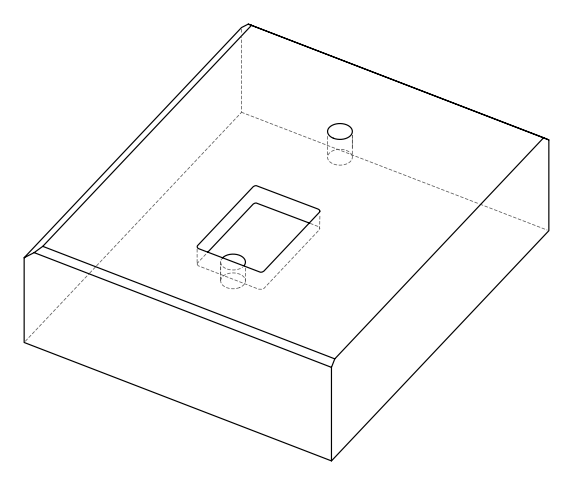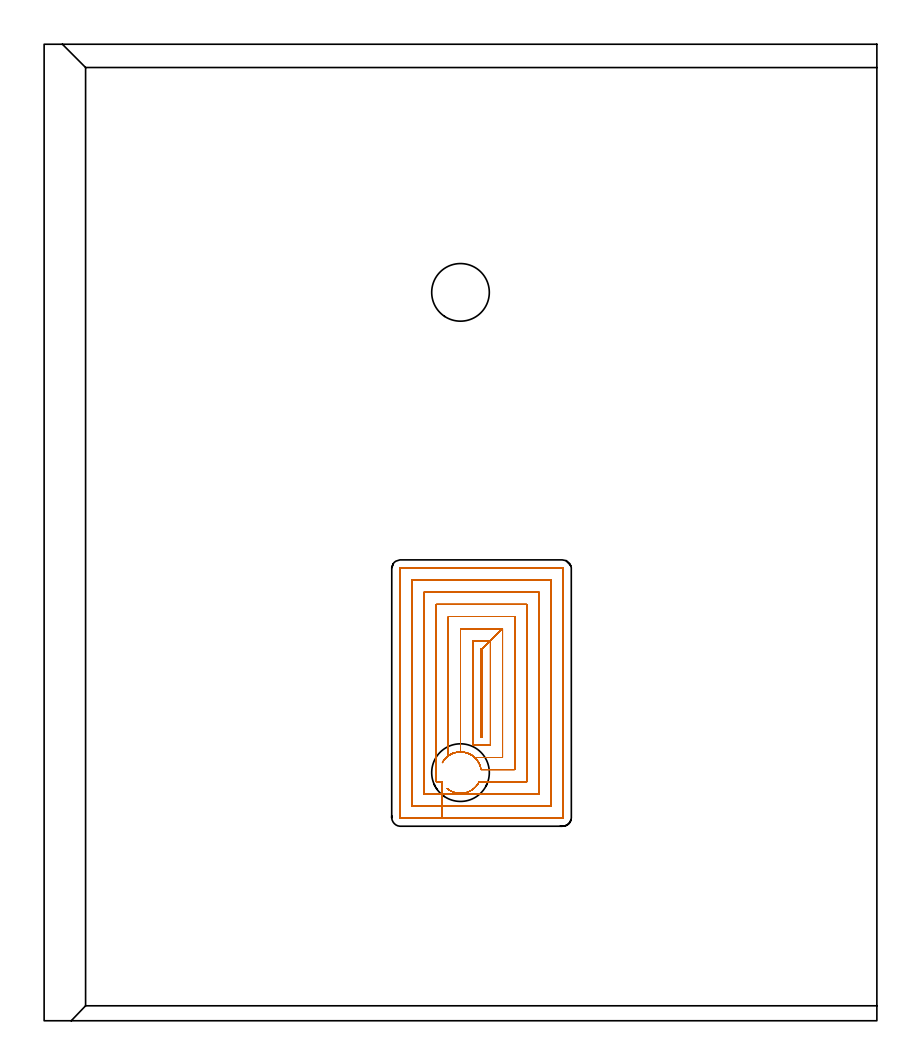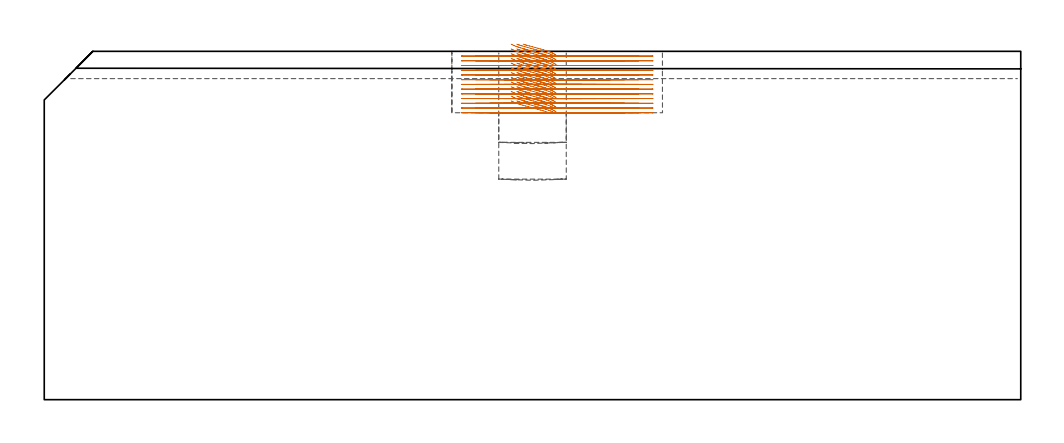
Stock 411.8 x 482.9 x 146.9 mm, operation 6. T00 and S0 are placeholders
(PLAN: 6 operations, 2 tool changes, 110.4 min)
(1 INDEXABLE_INSERT_DRILL_BLIND_HOLE_FROM_SOLID | STEP1POCKET | NXT0302_028 | 0.13 min | 34453 mm3)
(2 INDEXABLE_INSERT_DRILL_BLIND_HOLE_FROM_SOLID_1 | STEP1POCKET_1 | NXT0302_028 | 0.17 min | 24576 mm3)
(3 AREA_MILL | FG_CHAMFER_SURFACE | UGT0205_001 | 16.05 min | 27035 mm3)
(4 AREA_MILL_1 | FG_CHAMFER_SURFACE_1 | UGT0205_001 | 30.85 min | 100559 mm3)
(5 AREA_MILL_2 | FG_CHAMFER_SURFACE_2 | UGT0205_001 | 9.69 min | 10779 mm3)
(6 MILL_RECTANGULAR_POCKET | POCKET_RECTANGULAR_STRAIGHT | NXT0201_009 | Follow Part, ap 2, ae 75% | 53.51 min | 286007 mm3)
(TOOL NXT0302_028 | Index. Insert Drill 28.5mm [880-D2850L32-03] | D28.5 PA176 FL86 Z2)
(TOOL UGT0205_001 | Chamfer Mill 20 x 3 x 45 deg. | D20 FL50 Z2)
(TOOL NXT0201_009 | ENDMILL 8mm [2P460-0800-NA 1630] | D8 FL26 Z6)
(OP 6 MILL_RECTANGULAR_POCKET)
G17 G21 G94 G90
T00 M6
G54
G17 G0 G90 X196.929 Y127.628 S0 M3
G43 Z156.9 H1
Z149.9
G94 G1 X197.26 Y128.222 Z149.718 F250.
X197.965 Y129.198 Z149.395
X198.266 Y129.537 Z149.273
X198.976 Y130.254 Z149.003
X199.686 Y130.85 Z148.755
X200.047 Y131.125 Z148.633
X200.177 Y131.214 Z148.591
X200.565 Y131.449 Z148.47
X200.952 Y131.685 Z148.348
X201.747 Y132.077 Z148.111
X202.572 Y132.4 Z147.873
X203.02 Y132.531 Z147.748
X203.455 Y132.658 Z147.627
X204.638 Y132.876 Z147.304
X205.839 Y132.953 Z146.982
X207.041 Y132.889 Z146.659
X208.227 Y132.686 Z146.337
X209.381 Y132.345 Z146.014
X210.487 Y131.871 Z145.692
X211.531 Y131.272 Z145.37
X212.497 Y130.554 Z145.047
X212.831 Y130.248 Z144.926
X212.879 Y130.2 Z144.908
X226.7 F500.
Y193.9
X220.7 Y187.9
X216.7 Y183.9
X215.9
Y140.2
X216.7
Y183.9
X220.7 Y187.9
X211.9
Y136.2
X220.7
Y187.9
X226.7 Y193.9
X205.9
Y132.943
G0 X201.965 Y132.163 Z149.9
G1 X202.572 Y132.4 Z149.725 F250.
X203.02 Y132.531 Z149.6
X203.455 Y132.658 Z149.479
X204.638 Y132.876 Z149.156
X205.839 Y132.953 Z148.834
X207.041 Y132.889 Z148.512
X208.227 Y132.686 Z148.189
X209.381 Y132.345 Z147.867
X210.487 Y131.871 Z147.544
X211.531 Y131.272 Z147.222
X212.497 Y130.554 Z146.899
X212.831 Y130.248 Z146.778
X213.398 Y129.674 Z146.562
X213.533 Y129.538 Z146.51
X214.112 Y128.832 Z146.266
X214.145 Y128.788 Z146.251
X214.413 Y128.423 Z146.13
X214.942 Y127.543 Z145.854
X215.38 Y126.614 Z145.579
X215.722 Y125.646 Z145.304
X215.967 Y124.648 Z145.029
X216.033 Y124.2 Z144.908
X232.7 F500.
Y199.9
X199.9
Y131.009
G0 X199.283 Y114.875 Z149.9
G1 X199.699 Y114.528 Z149.755 F250.
X200.072 Y114.269 Z149.633
X200.295 Y114.119 Z149.561
X201.081 Y113.654 Z149.316
X201.482 Y113.441 Z149.195
X202.664 Y112.968 Z148.854
X203.895 Y112.643 Z148.513
X205.156 Y112.473 Z148.171
X206.429 Y112.459 Z147.83
X207.694 Y112.603 Z147.489
X208.932 Y112.901 Z147.148
X209.887 Y113.249 Z146.876
X210.918 Y113.755 Z146.568
X211.886 Y114.374 Z146.26
X212.779 Y115.096 Z145.952
X213.586 Y115.914 Z145.645
X214.296 Y116.817 Z145.337
X214.901 Y117.793 Z145.029
X215.1 Y118.2 Z144.908
X238.7 F500.
Y205.9
X193.9
Y118.2
X196.692
Y112.2
X244.7
Y211.9
X187.9
Y112.2
X196.692
Y106.2
X250.7
Y217.9
X181.9
Y106.2
X196.692
Y100.2
X256.4
G3 X256.7 Y100.5 R0.3
G1 Y223.6
G3 X256.4 Y223.9 R0.3
G1 X176.2
G3 X175.9 Y223.6 R0.3
G1 Y100.5
G3 X176.2 Y100.2 R0.3
G1 X196.692
X197.692
G0 X196.929 Y127.627 Z147.908
G1 X197.251 Y128.209 Z147.73 F250.
X197.965 Y129.198 Z147.403
X198.266 Y129.537 Z147.281
X198.976 Y130.254 Z147.011
X199.686 Y130.85 Z146.762
X199.999 Y131.088 Z146.657
X200.33 Y131.302 Z146.552
X200.71 Y131.548 Z146.43
X201.62 Y132.02 Z146.155
X202.572 Y132.4 Z145.881
X203.021 Y132.532 Z145.756
X203.456 Y132.659 Z145.634
X204.639 Y132.876 Z145.312
X205.84 Y132.953 Z144.989
X207.042 Y132.889 Z144.667
X208.227 Y132.685 Z144.344
X209.381 Y132.345 Z144.022
X210.488 Y131.871 Z143.7
X211.531 Y131.271 Z143.377
X212.497 Y130.554 Z143.055
X212.831 Y130.248 Z142.933
X212.879 Y130.2 Z142.915
X226.7 F500.
Y193.9
X220.7 Y187.9
X216.7 Y183.9
X215.9
Y140.2
X216.7
Y183.9
X220.7 Y187.9
X211.9
Y136.2
X220.7
Y187.9
X226.7 Y193.9
X205.9
Y132.943
G0 X201.967 Y132.159 Z147.908
G1 X202.572 Y132.4 Z147.733 F250.
X203.021 Y132.532 Z147.608
X203.456 Y132.659 Z147.486
X204.639 Y132.876 Z147.164
X205.84 Y132.953 Z146.842
X207.042 Y132.889 Z146.519
X208.227 Y132.685 Z146.197
X209.381 Y132.345 Z145.874
X210.488 Y131.871 Z145.552
X211.531 Y131.271 Z145.229
X212.497 Y130.554 Z144.907
X212.831 Y130.248 Z144.786
X213.533 Y129.538 Z144.518
X214.112 Y128.832 Z144.274
X214.382 Y128.469 Z144.152
X214.922 Y127.579 Z143.873
X215.369 Y126.639 Z143.594
X215.719 Y125.659 Z143.316
X215.967 Y124.648 Z143.037
X216.033 Y124.2 Z142.915
X232.7 F500.
Y199.9
X199.9
Y131.009
G0 X199.284 Y114.876 Z147.908
G1 X199.699 Y114.528 Z147.762 F250.
X200.072 Y114.269 Z147.641
X200.295 Y114.119 Z147.569
X201.081 Y113.654 Z147.324
X201.482 Y113.441 Z147.202
X202.664 Y112.968 Z146.861
X203.895 Y112.643 Z146.52
X205.156 Y112.473 Z146.179
X206.429 Y112.459 Z145.838
X207.694 Y112.603 Z145.497
X208.932 Y112.901 Z145.156
X209.359 Y113.053 Z145.034
X209.785 Y113.207 Z144.913
X210.838 Y113.711 Z144.6
X211.826 Y114.331 Z144.287
X212.738 Y115.059 Z143.975
X213.561 Y115.886 Z143.662
X214.285 Y116.802 Z143.349
X214.901 Y117.793 Z143.037
X215.1 Y118.2 Z142.915
X238.7 F500.
Y205.9
X193.9
Y118.2
X196.692
Y112.2
X244.7
Y211.9
X187.9
Y112.2
X196.692
Y106.2
X250.7
Y217.9
X181.9
Y106.2
X196.692
Y100.2
X256.4
G3 X256.7 Y100.5 R0.3
G1 Y223.6
G3 X256.4 Y223.9 R0.3
G1 X176.2
G3 X175.9 Y223.6 R0.3
G1 Y100.5
G3 X176.2 Y100.2 R0.3
G1 X196.692
X197.692
G0 X196.927 Y127.627 Z145.915
G1 X197.28 Y128.254 Z145.722 F250.
X197.965 Y129.199 Z145.41
X198.267 Y129.538 Z145.288
X198.969 Y130.248 Z145.021
X199.686 Y130.85 Z144.77
X199.998 Y131.087 Z144.665
X200.327 Y131.3 Z144.56
X200.707 Y131.546 Z144.438
X201.832 Y132.115 Z144.101
X203.018 Y132.541 Z143.763
X204.248 Y132.82 Z143.425
X205.502 Y132.945 Z143.087
X206.763 Y132.917 Z142.749
X208.01 Y132.733 Z142.412
X209.225 Y132.399 Z142.074
X210.391 Y131.918 Z141.736
X211.489 Y131.299 Z141.398
X212.502 Y130.549 Z141.061
X212.836 Y130.243 Z140.939
X212.879 Y130.2 Z140.923
X226.7 F500.
Y193.9
X220.7 Y187.9
X216.7 Y183.9
X215.9
Y140.2
X216.7
Y183.9
X220.7 Y187.9
X211.9
Y136.2
X220.7
Y187.9
X226.7 Y193.9
X205.9
Y132.943
G0 X201.964 Y132.162 Z145.915
G1 X203.018 Y132.541 Z145.615 F250.
X204.248 Y132.82 Z145.277
X205.502 Y132.945 Z144.94
X206.763 Y132.917 Z144.602
X208.01 Y132.733 Z144.264
X209.225 Y132.399 Z143.926
X210.391 Y131.918 Z143.588
X211.489 Y131.299 Z143.251
X212.502 Y130.549 Z142.913
X212.836 Y130.243 Z142.791
X213.533 Y129.538 Z142.526
X214.112 Y128.832 Z142.281
X214.382 Y128.469 Z142.16
X214.922 Y127.579 Z141.881
X215.369 Y126.639 Z141.602
X215.719 Y125.659 Z141.323
X215.967 Y124.648 Z141.044
X216.033 Y124.2 Z140.923
X232.7 F500.
Y199.9
X199.9
Y131.009
G0 X199.284 Y114.876 Z145.915
G1 X199.699 Y114.528 Z145.77 F250.
X200.072 Y114.269 Z145.648
X200.295 Y114.119 Z145.576
X201.081 Y113.654 Z145.332
X201.482 Y113.441 Z145.21
X202.664 Y112.968 Z144.869
X203.895 Y112.643 Z144.528
X205.156 Y112.473 Z144.187
X206.429 Y112.459 Z143.846
X207.694 Y112.603 Z143.505
X208.932 Y112.901 Z143.164
X209.359 Y113.053 Z143.042
X209.785 Y113.207 Z142.921
X210.838 Y113.711 Z142.608
X211.826 Y114.331 Z142.295
X212.738 Y115.059 Z141.982
X213.562 Y115.886 Z141.67
X214.286 Y116.802 Z141.357
X214.901 Y117.793 Z141.044
X215.1 Y118.2 Z140.923
X238.7 F500.
Y205.9
X193.9
Y118.2
X196.692
Y112.2
X244.7
Y211.9
X187.9
Y112.2
X196.692
Y106.2
X250.7
Y217.9
X181.9
Y106.2
X196.692
Y100.2
X256.4
G3 X256.7 Y100.5 R0.3
G1 Y223.6
G3 X256.4 Y223.9 R0.3
G1 X176.2
G3 X175.9 Y223.6 R0.3
G1 Y100.5
G3 X176.2 Y100.2 R0.3
G1 X196.692
X197.692
G0 X196.926 Y127.628 Z143.923
G1 X197.266 Y128.232 Z143.737 F250.
X197.938 Y129.166 Z143.429
X198.268 Y129.539 Z143.296
X198.969 Y130.248 Z143.028
X199.691 Y130.855 Z142.776
X200.003 Y131.091 Z142.671
X200.331 Y131.303 Z142.566
X200.711 Y131.548 Z142.445
X201.836 Y132.116 Z142.107
X203.022 Y132.543 Z141.77
X204.251 Y132.82 Z141.432
X205.505 Y132.946 Z141.094
X206.765 Y132.916 Z140.757
X208.012 Y132.733 Z140.419
X209.227 Y132.399 Z140.081
X210.392 Y131.918 Z139.744
X211.489 Y131.298 Z139.406
X212.502 Y130.549 Z139.068
X212.836 Y130.243 Z138.947
X212.879 Y130.2 Z138.931
X226.7 F500.
Y193.9
X220.7 Y187.9
X216.7 Y183.9
X215.9
Y140.2
X216.7
Y183.9
X220.7 Y187.9
X211.9
Y136.2
X220.7
Y187.9
X226.7 Y193.9
X205.9
Y132.943
G0 X201.964 Y132.162 Z143.923
G1 X203.022 Y132.543 Z143.622 F250.
X204.251 Y132.82 Z143.284
X205.505 Y132.946 Z142.946
X206.765 Y132.916 Z142.609
X208.012 Y132.733 Z142.271
X209.227 Y132.399 Z141.933
X210.392 Y131.918 Z141.596
X211.489 Y131.298 Z141.258
X212.502 Y130.549 Z140.92
X212.836 Y130.243 Z140.799
X213.206 Y129.868 Z140.658
X213.533 Y129.538 Z140.534
X214.11 Y128.835 Z140.29
X214.345 Y128.52 Z140.184
X214.555 Y128.187 Z140.079
X214.797 Y127.804 Z139.957
X215.302 Y126.797 Z139.656
X215.694 Y125.741 Z139.354
X215.967 Y124.648 Z139.052
X216.033 Y124.2 Z138.931
X232.7 F500.
Y199.9
X199.9
Y131.009
G0 X199.285 Y114.878 Z143.923
G1 X199.753 Y114.488 Z143.76 F250.
X200.127 Y114.232 Z143.638
X200.287 Y114.125 Z143.587
X201.225 Y113.579 Z143.296
X201.462 Y113.458 Z143.225
X201.705 Y113.35 Z143.153
X202.119 Y113.165 Z143.032
X203.297 Y112.78 Z142.7
X204.513 Y112.54 Z142.368
X205.749 Y112.447 Z142.036
X206.987 Y112.503 Z141.703
X208.209 Y112.708 Z141.371
X209.398 Y113.058 Z141.039
X210.38 Y113.473 Z140.754
X210.778 Y113.689 Z140.632
X211.431 Y114.076 Z140.429
X211.812 Y114.321 Z140.307
X212.729 Y115.051 Z139.994
X213.556 Y115.88 Z139.68
X214.283 Y116.798 Z139.366
X214.901 Y117.793 Z139.052
X215.1 Y118.2 Z138.931
X238.7 F500.
Y205.9
X193.9
Y118.2
X196.698
Y112.2
X244.7
Y211.9
X187.9
Y112.2
X196.698
Y106.2
X250.7
Y217.9
X181.9
Y106.2
X196.698
Y100.2
X256.4
G3 X256.7 Y100.5 R0.3
G1 Y223.6
G3 X256.4 Y223.9 R0.3
G1 X176.2
G3 X175.9 Y223.6 R0.3
G1 Y100.5
G3 X176.2 Y100.2 R0.3
G1 X196.698
X197.698
G0 X196.927 Y127.628 Z141.931
G1 X197.287 Y128.264 Z141.735 F250.
X197.969 Y129.204 Z141.424
X198.271 Y129.542 Z141.302
X198.973 Y130.251 Z141.035
X199.691 Y130.855 Z140.783
X200. Y131.089 Z140.679
X200.326 Y131.3 Z140.576
X200.707 Y131.546 Z140.454
X201.831 Y132.114 Z140.116
X203.017 Y132.541 Z139.779
X204.245 Y132.819 Z139.441
X205.499 Y132.945 Z139.104
X206.759 Y132.917 Z138.766
X208.005 Y132.735 Z138.428
X209.221 Y132.401 Z138.091
X210.386 Y131.921 Z137.753
X211.483 Y131.303 Z137.416
X212.497 Y130.554 Z137.078
X212.831 Y130.248 Z136.956
X212.879 Y130.2 Z136.938
X226.7 F500.
Y193.9
X220.7 Y187.9
X216.7 Y183.9
X215.9
Y140.2
X216.7
Y183.9
X220.7 Y187.9
X211.9
Y136.2
X220.7
Y187.9
X226.7 Y193.9
X205.9
Y132.943
G0 X201.964 Y132.162 Z141.931
G1 X203.017 Y132.541 Z141.631 F250.
X204.245 Y132.819 Z141.293
X205.499 Y132.945 Z140.956
X206.759 Y132.917 Z140.618
X208.005 Y132.735 Z140.281
X209.221 Y132.401 Z139.943
X210.386 Y131.921 Z139.605
X211.483 Y131.303 Z139.268
X212.497 Y130.554 Z138.93
X212.831 Y130.248 Z138.809
X213.533 Y129.538 Z138.541
X214.081 Y128.87 Z138.31
X214.11 Y128.835 Z138.298
X214.324 Y128.548 Z138.201
X214.518 Y128.246 Z138.105
X214.762 Y127.865 Z137.984
X215.283 Y126.84 Z137.676
X215.687 Y125.763 Z137.368
X215.967 Y124.648 Z137.06
X216.033 Y124.2 Z136.938
X232.7 F500.
Y199.9
X199.9
Y131.009
G0 X199.285 Y114.878 Z141.931
G1 X199.753 Y114.488 Z141.767 F250.
X200.127 Y114.232 Z141.646
X200.287 Y114.125 Z141.594
X201.234 Y113.575 Z141.301
X202.112 Y113.168 Z141.041
X203.291 Y112.782 Z140.709
X204.507 Y112.541 Z140.377
X205.743 Y112.447 Z140.045
X206.982 Y112.503 Z139.712
X208.205 Y112.707 Z139.38
X209.394 Y113.057 Z139.048
X210.38 Y113.474 Z138.761
X210.778 Y113.69 Z138.64
X211.43 Y114.075 Z138.437
X211.811 Y114.32 Z138.315
X212.728 Y115.05 Z138.002
X213.555 Y115.88 Z137.688
X214.283 Y116.798 Z137.374
X214.901 Y117.793 Z137.06
X215.1 Y118.2 Z136.938
X238.7 F500.
Y205.9
X193.9
Y118.2
X196.698
Y112.2
X244.7
Y211.9
X187.9
Y112.2
X196.698
Y106.2
X250.7
Y217.9
X181.9
Y106.2
X196.698
Y100.2
X256.4
G3 X256.7 Y100.5 R0.3
G1 Y223.6
G3 X256.4 Y223.9 R0.3
G1 X176.2
G3 X175.9 Y223.6 R0.3
G1 Y100.5
G3 X176.2 Y100.2 R0.3
G1 X196.698
X197.698
G0 X196.929 Y127.627 Z139.938
G1 X197.256 Y128.216 Z139.758 F250.
X197.969 Y129.204 Z139.431
X198.271 Y129.542 Z139.31
X198.973 Y130.252 Z139.042
X199.686 Y130.85 Z138.793
X200.047 Y131.125 Z138.672
X201.086 Y131.757 Z138.346
X202.193 Y132.262 Z138.02
X203.352 Y132.633 Z137.694
X204.546 Y132.864 Z137.368
X205.76 Y132.952 Z137.042
X206.975 Y132.896 Z136.716
X208.175 Y132.698 Z136.39
X209.344 Y132.358 Z136.064
X210.464 Y131.883 Z135.738
X211.52 Y131.279 Z135.412
X212.497 Y130.554 Z135.086
X212.831 Y130.248 Z134.964
X212.879 Y130.2 Z134.946
X226.7 F500.
Y193.9
X220.7 Y187.9
X216.7 Y183.9
X215.9
Y140.2
X216.7
Y183.9
X220.7 Y187.9
X211.9
Y136.2
X220.7
Y187.9
X226.7 Y193.9
X205.9
Y132.943
G0 X201.967 Y132.159 Z139.938
G1 X202.193 Y132.262 Z139.872 F250.
X203.352 Y132.633 Z139.546
X204.546 Y132.864 Z139.22
X205.76 Y132.952 Z138.894
X206.975 Y132.896 Z138.568
X208.175 Y132.698 Z138.242
X209.344 Y132.358 Z137.916
X210.464 Y131.883 Z137.59
X211.52 Y131.279 Z137.264
X212.497 Y130.554 Z136.938
X212.831 Y130.248 Z136.816
X213.533 Y129.538 Z136.549
X214.112 Y128.832 Z136.304
X214.382 Y128.469 Z136.183
X214.922 Y127.579 Z135.904
X215.369 Y126.639 Z135.625
X215.719 Y125.659 Z135.346
X215.967 Y124.648 Z135.067
X216.033 Y124.2 Z134.946
X232.7 F500.
Y199.9
X199.9
Y131.009
G0 X199.284 Y114.876 Z139.938
G1 X199.699 Y114.528 Z139.793 F250.
X200.072 Y114.269 Z139.672
X200.295 Y114.119 Z139.6
X201.081 Y113.654 Z139.355
X201.482 Y113.441 Z139.233
X202.664 Y112.968 Z138.892
X203.895 Y112.643 Z138.551
X205.156 Y112.473 Z138.21
X206.429 Y112.459 Z137.869
X207.694 Y112.603 Z137.528
X208.932 Y112.901 Z137.187
X209.359 Y113.053 Z137.065
X209.785 Y113.207 Z136.944
X210.838 Y113.711 Z136.631
X211.826 Y114.331 Z136.318
X212.738 Y115.059 Z136.006
X213.561 Y115.886 Z135.693
X214.285 Y116.802 Z135.38
X214.901 Y117.793 Z135.067
X215.1 Y118.2 Z134.946
X238.7 F500.
Y205.9
X193.9
Y118.2
X196.692
Y112.2
X244.7
Y211.9
X187.9
Y112.2
X196.692
Y106.2
X250.7
Y217.9
X181.9
Y106.2
X196.692
Y100.2
X256.4
G3 X256.7 Y100.5 R0.3
G1 Y223.6
G3 X256.4 Y223.9 R0.3
G1 X176.2
G3 X175.9 Y223.6 R0.3
G1 Y100.5
G3 X176.2 Y100.2 R0.3
G1 X196.692
X197.692
G0 X196.927 Y127.628 Z137.946
G1 X197.28 Y128.254 Z137.753 F250.
X197.965 Y129.199 Z137.441
X198.267 Y129.538 Z137.319
X198.969 Y130.248 Z137.052
X199.686 Y130.85 Z136.801
X200.047 Y131.125 Z136.679
X201.086 Y131.757 Z136.353
X202.193 Y132.262 Z136.027
X203.352 Y132.633 Z135.701
X204.546 Y132.864 Z135.375
X205.76 Y132.952 Z135.049
X206.975 Y132.896 Z134.723
X208.175 Y132.698 Z134.397
X209.344 Y132.358 Z134.071
X210.464 Y131.883 Z133.745
X211.52 Y131.279 Z133.419
X212.497 Y130.554 Z133.093
X212.831 Y130.248 Z132.972
X212.879 Y130.2 Z132.954
X226.7 F500.
Y193.9
X220.7 Y187.9
X216.7 Y183.9
X215.9
Y140.2
X216.7
Y183.9
X220.7 Y187.9
X211.9
Y136.2
X220.7
Y187.9
X226.7 Y193.9
X205.9
Y132.943
G0 X201.967 Y132.159 Z137.946
G1 X202.193 Y132.262 Z137.88 F250.
X203.352 Y132.633 Z137.554
X204.546 Y132.864 Z137.228
X205.76 Y132.952 Z136.902
X206.975 Y132.896 Z136.576
X208.175 Y132.698 Z136.25
X209.344 Y132.358 Z135.924
X210.464 Y131.883 Z135.598
X211.52 Y131.279 Z135.272
X212.497 Y130.554 Z134.946
X212.831 Y130.248 Z134.824
X213.533 Y129.538 Z134.557
X214.112 Y128.832 Z134.312
X214.382 Y128.469 Z134.191
X214.922 Y127.579 Z133.912
X215.369 Y126.639 Z133.633
X215.718 Y125.659 Z133.354
X215.967 Y124.648 Z133.075
X216.033 Y124.2 Z132.954
X232.7 F500.
Y199.9
X199.9
Y131.009
G0 X199.284 Y114.876 Z137.946
G1 X199.699 Y114.528 Z137.801 F250.
X200.072 Y114.269 Z137.679
X200.295 Y114.119 Z137.607
X201.081 Y113.654 Z137.362
X201.482 Y113.441 Z137.241
X202.664 Y112.968 Z136.9
X203.895 Y112.643 Z136.559
X205.156 Y112.473 Z136.218
X206.429 Y112.459 Z135.876
X207.694 Y112.603 Z135.535
X208.932 Y112.901 Z135.194
X209.359 Y113.053 Z135.073
X209.785 Y113.207 Z134.951
X210.838 Y113.711 Z134.639
X211.826 Y114.331 Z134.326
X212.738 Y115.059 Z134.013
X213.561 Y115.886 Z133.701
X214.285 Y116.802 Z133.388
X214.901 Y117.793 Z133.075
X215.1 Y118.2 Z132.954
X238.7 F500.
Y205.9
X193.9
Y118.2
X196.692
Y112.2
X244.7
Y211.9
X187.9
Y112.2
X196.692
Y106.2
X250.7
Y217.9
X181.9
Y106.2
X196.692
Y100.2
X256.4
G3 X256.7 Y100.5 R0.3
G1 Y223.6
G3 X256.4 Y223.9 R0.3
G1 X176.2
G3 X175.9 Y223.6 R0.3
G1 Y100.5
G3 X176.2 Y100.2 R0.3
G1 X196.692
X197.692
G0 X196.927 Y127.628 Z135.954
G1 X197.28 Y128.254 Z135.761 F250.
X197.965 Y129.199 Z135.448
X198.267 Y129.538 Z135.327
X198.969 Y130.248 Z135.059
X199.686 Y130.85 Z134.808
X200.047 Y131.125 Z134.687
X201.086 Y131.757 Z134.361
X202.193 Y132.262 Z134.035
X203.352 Y132.633 Z133.709
X204.546 Y132.864 Z133.383
X205.76 Y132.952 Z133.057
X206.975 Y132.896 Z132.731
X208.175 Y132.698 Z132.405
X209.344 Y132.358 Z132.079
X210.464 Y131.883 Z131.753
X211.52 Y131.279 Z131.427
X212.497 Y130.554 Z131.101
X212.831 Y130.248 Z130.98
X212.879 Y130.2 Z130.961
X226.7 F500.
Y193.9
X220.7 Y187.9
X216.7 Y183.9
X215.9
Y140.2
X216.7
Y183.9
X220.7 Y187.9
X211.9
Y136.2
X220.7
Y187.9
X226.7 Y193.9
X205.9
Y132.943
G0 X201.967 Y132.159 Z135.954
G1 X202.193 Y132.262 Z135.887 F250.
X203.352 Y132.633 Z135.561
X204.546 Y132.864 Z135.235
X205.76 Y132.952 Z134.909
X206.975 Y132.896 Z134.583
X208.175 Y132.698 Z134.257
X209.344 Y132.358 Z133.931
X210.464 Y131.883 Z133.605
X211.52 Y131.279 Z133.279
X212.497 Y130.554 Z132.953
X212.831 Y130.248 Z132.832
X213.533 Y129.538 Z132.564
X214.112 Y128.832 Z132.32
X214.382 Y128.469 Z132.198
X214.922 Y127.579 Z131.92
X215.369 Y126.639 Z131.641
X215.718 Y125.659 Z131.362
X215.967 Y124.648 Z131.083
X216.033 Y124.2 Z130.961
X232.7 F500.
Y199.9
X199.9
Y131.009
G0 X199.284 Y114.876 Z135.954
G1 X199.699 Y114.528 Z135.809 F250.
X200.072 Y114.269 Z135.687
X200.295 Y114.119 Z135.615
X201.081 Y113.654 Z135.37
X201.482 Y113.441 Z135.249
X202.664 Y112.968 Z134.907
X203.895 Y112.643 Z134.566
X205.156 Y112.473 Z134.225
X206.429 Y112.459 Z133.884
X207.694 Y112.603 Z133.543
X208.932 Y112.901 Z133.202
X209.359 Y113.053 Z133.08
X209.785 Y113.207 Z132.959
X210.838 Y113.711 Z132.646
X211.826 Y114.331 Z132.334
X212.738 Y115.059 Z132.021
X213.561 Y115.886 Z131.708
X214.285 Y116.802 Z131.396
X214.901 Y117.793 Z131.083
X215.1 Y118.2 Z130.961
X238.7 F500.
Y205.9
X193.9
Y118.2
X196.692
Y112.2
X244.7
Y211.9
X187.9
Y112.2
X196.692
Y106.2
X250.7
Y217.9
X181.9
Y106.2
X196.692
Y100.2
X256.4
G3 X256.7 Y100.5 R0.3
G1 Y223.6
G3 X256.4 Y223.9 R0.3
G1 X176.2
G3 X175.9 Y223.6 R0.3
G1 Y100.5
G3 X176.2 Y100.2 R0.3
G1 X196.692
X197.692
G0 X196.927 Y127.628 Z133.961
G1 X197.28 Y128.254 Z133.769 F250.
X197.965 Y129.199 Z133.456
X198.267 Y129.538 Z133.334
X198.969 Y130.248 Z133.067
X199.686 Y130.85 Z132.816
X200.047 Y131.125 Z132.695
X201.086 Y131.757 Z132.369
X202.193 Y132.262 Z132.043
X203.352 Y132.633 Z131.717
X204.546 Y132.864 Z131.391
X205.76 Y132.952 Z131.065
X206.975 Y132.896 Z130.739
X208.175 Y132.698 Z130.413
X209.344 Y132.358 Z130.087
X210.464 Y131.883 Z129.761
X211.52 Y131.279 Z129.435
X212.497 Y130.554 Z129.109
X212.831 Y130.248 Z128.987
X212.879 Y130.2 Z128.969
X226.7 F500.
Y193.9
X220.7 Y187.9
X216.7 Y183.9
X215.9
Y140.2
X216.7
Y183.9
X220.7 Y187.9
X211.9
Y136.2
X220.7
Y187.9
X226.7 Y193.9
X205.9
Y132.943
G0 X201.967 Y132.159 Z133.961
G1 X202.193 Y132.262 Z133.895 F250.
X203.352 Y132.633 Z133.569
X204.546 Y132.864 Z133.243
X205.76 Y132.952 Z132.917
X206.975 Y132.896 Z132.591
X208.175 Y132.698 Z132.265
X209.344 Y132.358 Z131.939
X210.464 Y131.883 Z131.613
X211.52 Y131.279 Z131.287
X212.497 Y130.554 Z130.961
X212.831 Y130.248 Z130.84
X213.533 Y129.538 Z130.572
X214.112 Y128.832 Z130.327
X214.382 Y128.469 Z130.206
X214.922 Y127.579 Z129.927
X215.369 Y126.639 Z129.648
X215.719 Y125.659 Z129.369
X215.967 Y124.648 Z129.091
X216.033 Y124.2 Z128.969
X232.7 F500.
Y199.9
X199.9
Y131.009
G0 X199.284 Y114.876 Z133.961
G1 X199.699 Y114.528 Z133.816 F250.
X200.072 Y114.269 Z133.695
X200.295 Y114.119 Z133.623
X201.081 Y113.654 Z133.378
X201.482 Y113.441 Z133.256
X202.664 Y112.968 Z132.915
X203.895 Y112.643 Z132.574
X205.156 Y112.473 Z132.233
X206.429 Y112.459 Z131.892
X207.694 Y112.603 Z131.551
X208.932 Y112.901 Z131.21
X209.359 Y113.053 Z131.088
X209.785 Y113.207 Z130.967
X210.838 Y113.711 Z130.654
X211.826 Y114.331 Z130.341
X212.738 Y115.059 Z130.029
X213.562 Y115.886 Z129.716
X214.286 Y116.802 Z129.403
X214.901 Y117.793 Z129.091
X215.1 Y118.2 Z128.969
X238.7 F500.
Y205.9
X193.9
Y118.2
X196.692
Y112.2
X244.7
Y211.9
X187.9
Y112.2
X196.692
Y106.2
X250.7
Y217.9
X181.9
Y106.2
X196.692
Y100.2
X256.4
G3 X256.7 Y100.5 R0.3
G1 Y223.6
G3 X256.4 Y223.9 R0.3
G1 X176.2
G3 X175.9 Y223.6 R0.3
G1 Y100.5
G3 X176.2 Y100.2 R0.3
G1 X196.692
X197.692
G0 X196.927 Y127.627 Z131.969
G1 X197.28 Y128.254 Z131.776 F250.
X197.965 Y129.199 Z131.464
X198.267 Y129.538 Z131.342
X198.969 Y130.248 Z131.075
X199.686 Y130.85 Z130.824
X199.996 Y131.087 Z130.719
X200.324 Y131.298 Z130.614
X200.705 Y131.544 Z130.493
X201.83 Y132.114 Z130.155
X203.016 Y132.541 Z129.817
X204.246 Y132.819 Z129.48
X205.5 Y132.945 Z129.142
X206.76 Y132.917 Z128.804
X208.008 Y132.734 Z128.466
X209.224 Y132.4 Z128.128
X210.389 Y131.919 Z127.79
X211.487 Y131.3 Z127.453
X212.501 Y130.55 Z127.115
X212.835 Y130.244 Z126.993
X212.878 Y130.2 Z126.977
X226.7 F500.
Y193.9
X220.7 Y187.9
X216.7 Y183.9
X215.9
Y140.2
X216.7
Y183.9
X220.7 Y187.9
X211.9
Y136.2
X220.7
Y187.9
X226.7 Y193.9
X205.9
Y132.943
G0 X201.964 Y132.162 Z131.969
G1 X203.016 Y132.541 Z131.67 F250.
X204.246 Y132.819 Z131.332
X205.5 Y132.945 Z130.994
X206.76 Y132.917 Z130.656
X208.008 Y132.734 Z130.318
X209.224 Y132.4 Z129.981
X210.389 Y131.919 Z129.643
X211.487 Y131.3 Z129.305
X212.501 Y130.55 Z128.967
X212.835 Y130.244 Z128.846
X213.539 Y129.531 Z128.577
X214.112 Y128.832 Z128.335
X214.382 Y128.469 Z128.214
X214.922 Y127.579 Z127.935
X215.369 Y126.639 Z127.656
X215.719 Y125.659 Z127.377
X215.967 Y124.648 Z127.098
X216.033 Y124.2 Z126.977
X232.7 F500.
Y199.9
X199.9
Y131.009
G0 X199.284 Y114.876 Z131.969
G1 X199.699 Y114.528 Z131.824 F250.
X200.072 Y114.269 Z131.702
X200.295 Y114.119 Z131.63
X201.081 Y113.654 Z131.386
X201.482 Y113.441 Z131.264
X202.664 Y112.968 Z130.923
X203.895 Y112.643 Z130.582
X205.156 Y112.473 Z130.241
X206.429 Y112.459 Z129.9
X207.694 Y112.603 Z129.559
X208.932 Y112.901 Z129.217
X209.359 Y113.053 Z129.096
X209.785 Y113.207 Z128.974
X210.838 Y113.711 Z128.662
X211.826 Y114.331 Z128.349
X212.738 Y115.059 Z128.036
X213.562 Y115.886 Z127.724
X214.286 Y116.802 Z127.411
X214.901 Y117.793 Z127.098
X215.1 Y118.2 Z126.977
X238.7 F500.
Y205.9
X193.9
Y118.2
X196.692
Y112.2
X244.7
Y211.9
X187.9
Y112.2
X196.692
Y106.2
X250.7
Y217.9
X181.9
Y106.2
X196.692
Y100.2
X256.4
G3 X256.7 Y100.5 R0.3
G1 Y223.6
G3 X256.4 Y223.9 R0.3
G1 X176.2
G3 X175.9 Y223.6 R0.3
G1 Y100.5
G3 X176.2 Y100.2 R0.3
G1 X196.692
X197.692
G0 X196.929 Y127.627 Z129.977
G1 X197.252 Y128.21 Z129.798 F250.
X197.965 Y129.199 Z129.472
X198.267 Y129.538 Z129.35
X198.969 Y130.248 Z129.083
X199.686 Y130.85 Z128.832
X200.047 Y131.125 Z128.71
X201.053 Y131.74 Z128.394
X202.124 Y132.235 Z128.078
X203.245 Y132.605 Z127.762
X204.4 Y132.843 Z127.446
X205.576 Y132.948 Z127.13
X206.755 Y132.917 Z126.813
X207.923 Y132.751 Z126.497
X209.065 Y132.453 Z126.181
X209.49 Y132.294 Z126.06
X209.914 Y132.135 Z125.938
X210.827 Y131.693 Z125.666
X211.692 Y131.163 Z125.394
X212.501 Y130.55 Z125.123
X212.835 Y130.244 Z125.001
X212.878 Y130.2 Z124.985
X226.7 F500.
Y193.9
X220.7 Y187.9
X216.7 Y183.9
X215.9
Y140.2
X216.7
Y183.9
X220.7 Y187.9
X211.9
Y136.2
X220.7
Y187.9
X226.7 Y193.9
X205.9
Y132.943
G0 X201.966 Y132.162 Z129.977
G1 X202.124 Y132.235 Z129.93 F250.
X203.245 Y132.605 Z129.614
X204.4 Y132.843 Z129.298
X205.576 Y132.948 Z128.982
X206.755 Y132.917 Z128.666
X207.923 Y132.751 Z128.349
X209.065 Y132.453 Z128.033
X209.49 Y132.294 Z127.912
X209.914 Y132.135 Z127.79
X210.827 Y131.693 Z127.519
X211.692 Y131.163 Z127.247
X212.501 Y130.55 Z126.975
X212.835 Y130.244 Z126.853
X213.539 Y129.531 Z126.585
X214.112 Y128.832 Z126.343
X214.377 Y128.476 Z126.224
X214.611 Y128.098 Z126.105
X214.849 Y127.712 Z125.983
X215.33 Y126.733 Z125.691
X215.704 Y125.707 Z125.398
X215.967 Y124.648 Z125.106
X216.033 Y124.2 Z124.985
X232.7 F500.
Y199.9
X199.9
Y131.009
G0 X199.276 Y114.867 Z129.977
G1 X199.631 Y114.592 Z129.857 F250.
X199.848 Y114.425 Z129.783
X200.072 Y114.269 Z129.71
X200.295 Y114.119 Z129.638
X201.091 Y113.649 Z129.39
X201.492 Y113.437 Z129.269
X202.673 Y112.965 Z128.928
X203.902 Y112.642 Z128.587
X205.162 Y112.472 Z128.247
X206.434 Y112.46 Z127.906
X207.697 Y112.603 Z127.565
X208.933 Y112.902 Z127.225
X209.361 Y113.054 Z127.103
X209.787 Y113.208 Z126.982
X210.839 Y113.712 Z126.669
X211.827 Y114.332 Z126.356
X212.739 Y115.06 Z126.044
X213.562 Y115.887 Z125.731
X214.286 Y116.802 Z125.419
X214.901 Y117.793 Z125.106
X215.1 Y118.2 Z124.985
X238.7 F500.
Y205.9
X193.9
Y118.2
X196.692
Y112.2
X244.7
Y211.9
X187.9
Y112.2
X196.692
Y106.2
X250.7
Y217.9
X181.9
Y106.2
X196.692
Y100.2
X256.4
G3 X256.7 Y100.5 R0.3
G1 Y223.6
G3 X256.4 Y223.9 R0.3
G1 X176.2
G3 X175.9 Y223.6 R0.3
G1 Y100.5
G3 X176.2 Y100.2 R0.3
G1 X196.692
X197.692
G0 X196.916 Y127.635 Z127.985
G1 X197.414 Y128.458 Z127.727 F250.
X197.967 Y129.201 Z127.479
X198.269 Y129.54 Z127.357
X198.969 Y130.248 Z127.09
X199.698 Y130.86 Z126.835
X199.88 Y130.997 Z126.774
X200.067 Y131.126 Z126.713
X200.44 Y131.384 Z126.592
X201.469 Y131.95 Z126.277
X202.555 Y132.394 Z125.963
X203.685 Y132.712 Z125.648
X204.845 Y132.899 Z125.333
X206.017 Y132.952 Z125.019
X207.189 Y132.871 Z124.704
X208.343 Y132.658 Z124.39
X209.466 Y132.314 Z124.075
X210.542 Y131.844 Z123.76
X211.557 Y131.254 Z123.446
X212.498 Y130.553 Z123.131
X212.833 Y130.246 Z123.01
X212.878 Y130.2 Z122.992
X226.7 F500.
Y193.9
X220.7 Y187.9
X216.7 Y183.9
X215.9
Y140.2
X216.7
Y183.9
X220.7 Y187.9
X211.9
Y136.2
X220.7
Y187.9
X226.7 Y193.9
X205.9
Y132.943
G0 X201.969 Y132.154 Z127.985
G1 X202.555 Y132.394 Z127.815 F250.
X203.685 Y132.712 Z127.5
X204.845 Y132.899 Z127.186
X206.017 Y132.952 Z126.871
X207.189 Y132.871 Z126.557
X208.343 Y132.658 Z126.242
X209.466 Y132.314 Z125.927
X210.542 Y131.844 Z125.613
X211.557 Y131.254 Z125.298
X212.498 Y130.553 Z124.984
X212.833 Y130.246 Z124.862
X213.535 Y129.535 Z124.594
X214.112 Y128.832 Z124.351
X214.383 Y128.469 Z124.229
X214.546 Y128.221 Z124.15
X214.772 Y127.828 Z124.028
X214.998 Y127.436 Z123.907
X215.41 Y126.539 Z123.643
X215.734 Y125.607 Z123.378
X215.967 Y124.648 Z123.114
X216.033 Y124.2 Z122.992
X232.7 F500.
Y199.9
X199.9
Y131.009
G0 X199.277 Y114.867 Z127.985
G1 X199.631 Y114.592 Z127.865 F250.
X199.848 Y114.425 Z127.791
X200.072 Y114.269 Z127.718
X200.295 Y114.119 Z127.646
X201.09 Y113.65 Z127.399
X201.491 Y113.438 Z127.277
X202.393 Y113.061 Z127.015
X203.328 Y112.772 Z126.753
X204.285 Y112.573 Z126.491
X204.736 Y112.522 Z126.37
X205.187 Y112.471 Z126.248
X206.252 Y112.452 Z125.963
X207.313 Y112.543 Z125.677
X208.36 Y112.744 Z125.392
X209.379 Y113.052 Z125.106
X210.373 Y113.47 Z124.817
X210.771 Y113.686 Z124.696
X211.432 Y114.076 Z124.49
X211.813 Y114.321 Z124.369
X212.729 Y115.051 Z124.055
X213.556 Y115.88 Z123.741
X214.283 Y116.798 Z123.428
X214.901 Y117.793 Z123.114
X215.1 Y118.2 Z122.992
X238.7 F500.
Y205.9
X193.9
Y118.2
X196.692
Y112.2
X244.7
Y211.9
X187.9
Y112.2
X196.692
Y106.2
X250.7
Y217.9
X181.9
Y106.2
X196.692
Y100.2
X256.4
G3 X256.7 Y100.5 R0.3
G1 Y223.6
G3 X256.4 Y223.9 R0.3
G1 X176.2
G3 X175.9 Y223.6 R0.3
G1 Y100.5
G3 X176.2 Y100.2 R0.3
G1 X196.692
X197.692
G0 X196.929 Y127.626 Z125.992
G1 X197.255 Y128.214 Z125.812 F250.
X197.97 Y129.204 Z125.485
X198.272 Y129.543 Z125.363
X198.973 Y130.251 Z125.096
X199.698 Y130.86 Z124.843
X200.006 Y131.093 Z124.739
X200.329 Y131.302 Z124.636
X200.71 Y131.548 Z124.515
X201.834 Y132.116 Z124.177
X203.02 Y132.542 Z123.84
X204.248 Y132.82 Z123.502
X205.502 Y132.945 Z123.165
X206.761 Y132.917 Z122.827
X208.007 Y132.734 Z122.49
X209.222 Y132.401 Z122.152
X210.386 Y131.921 Z121.815
X211.484 Y131.302 Z121.477
X212.497 Y130.554 Z121.14
X212.831 Y130.248 Z121.018
X212.879 Y130.2 Z121.
X226.7 F500.
Y193.9
X220.7 Y187.9
X216.7 Y183.9
X215.9
Y140.2
X216.7
Y183.9
X220.7 Y187.9
X211.9
Y136.2
X220.7
Y187.9
X226.7 Y193.9
X205.9
Y132.943
G0 X201.964 Y132.162 Z125.992
G1 X203.02 Y132.542 Z125.692 F250.
X204.248 Y132.82 Z125.354
X205.502 Y132.945 Z125.017
X206.761 Y132.917 Z124.679
X208.007 Y132.734 Z124.342
X209.222 Y132.401 Z124.004
X210.386 Y131.921 Z123.667
X211.484 Y131.302 Z123.329
X212.497 Y130.554 Z122.992
X212.831 Y130.248 Z122.87
X213.533 Y129.538 Z122.603
X214.112 Y128.832 Z122.358
X214.382 Y128.469 Z122.237
X214.922 Y127.579 Z121.958
X215.369 Y126.639 Z121.679
X215.719 Y125.659 Z121.4
X215.967 Y124.648 Z121.121
X216.033 Y124.2 Z121.
X232.7 F500.
Y199.9
X199.9
Y131.009
G0 X199.284 Y114.876 Z125.992
G1 X199.699 Y114.528 Z125.847 F250.
X200.072 Y114.269 Z125.725
X200.295 Y114.119 Z125.653
X201.081 Y113.654 Z125.409
X201.39 Y113.49 Z125.315
X201.709 Y113.348 Z125.221
X202.124 Y113.163 Z125.1
X203.301 Y112.779 Z124.768
X204.516 Y112.539 Z124.436
X205.751 Y112.447 Z124.104
X206.988 Y112.504 Z123.773
X208.209 Y112.708 Z123.441
X209.397 Y113.058 Z123.109
X210.372 Y113.47 Z122.825
X210.77 Y113.685 Z122.704
X211.432 Y114.076 Z122.498
X211.813 Y114.321 Z122.377
X212.729 Y115.051 Z122.063
X213.556 Y115.88 Z121.749
X214.283 Y116.798 Z121.435
X214.901 Y117.793 Z121.121
X215.1 Y118.2 Z121.
X238.7 F500.
Y205.9
X193.9
Y118.2
X196.692
Y112.2
X244.7
Y211.9
X187.9
Y112.2
X196.692
Y106.2
X250.7
Y217.9
X181.9
Y106.2
X196.692
Y100.2
X256.4
G3 X256.7 Y100.5 R0.3
G1 Y223.6
G3 X256.4 Y223.9 R0.3
G1 X176.2
G3 X175.9 Y223.6 R0.3
G1 Y100.5
G3 X176.2 Y100.2 R0.3
G1 X196.692
X197.692
G0 Z156.9
M5
M2
